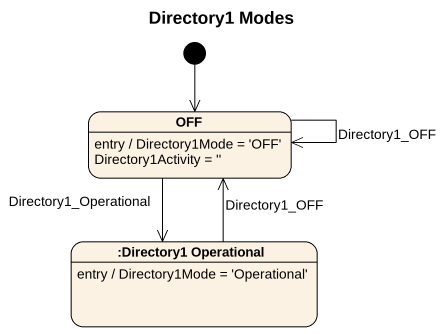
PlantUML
@startuml
title Directory1 Modes
hide empty description
state OFF
OFF : entry / Directory1Mode = 'OFF' Directory1Activity = ''
state ":Directory1 Operational" as Directory1_Operational
Directory1_Operational : entry / Directory1Mode = 'Operational'
[*] --> OFF
OFF --> OFF : Directory1_OFF
OFF --> Directory1_Operational : Directory1_Operational
Directory1_Operational -up-> OFF : Directory1_OFF
@enduml
